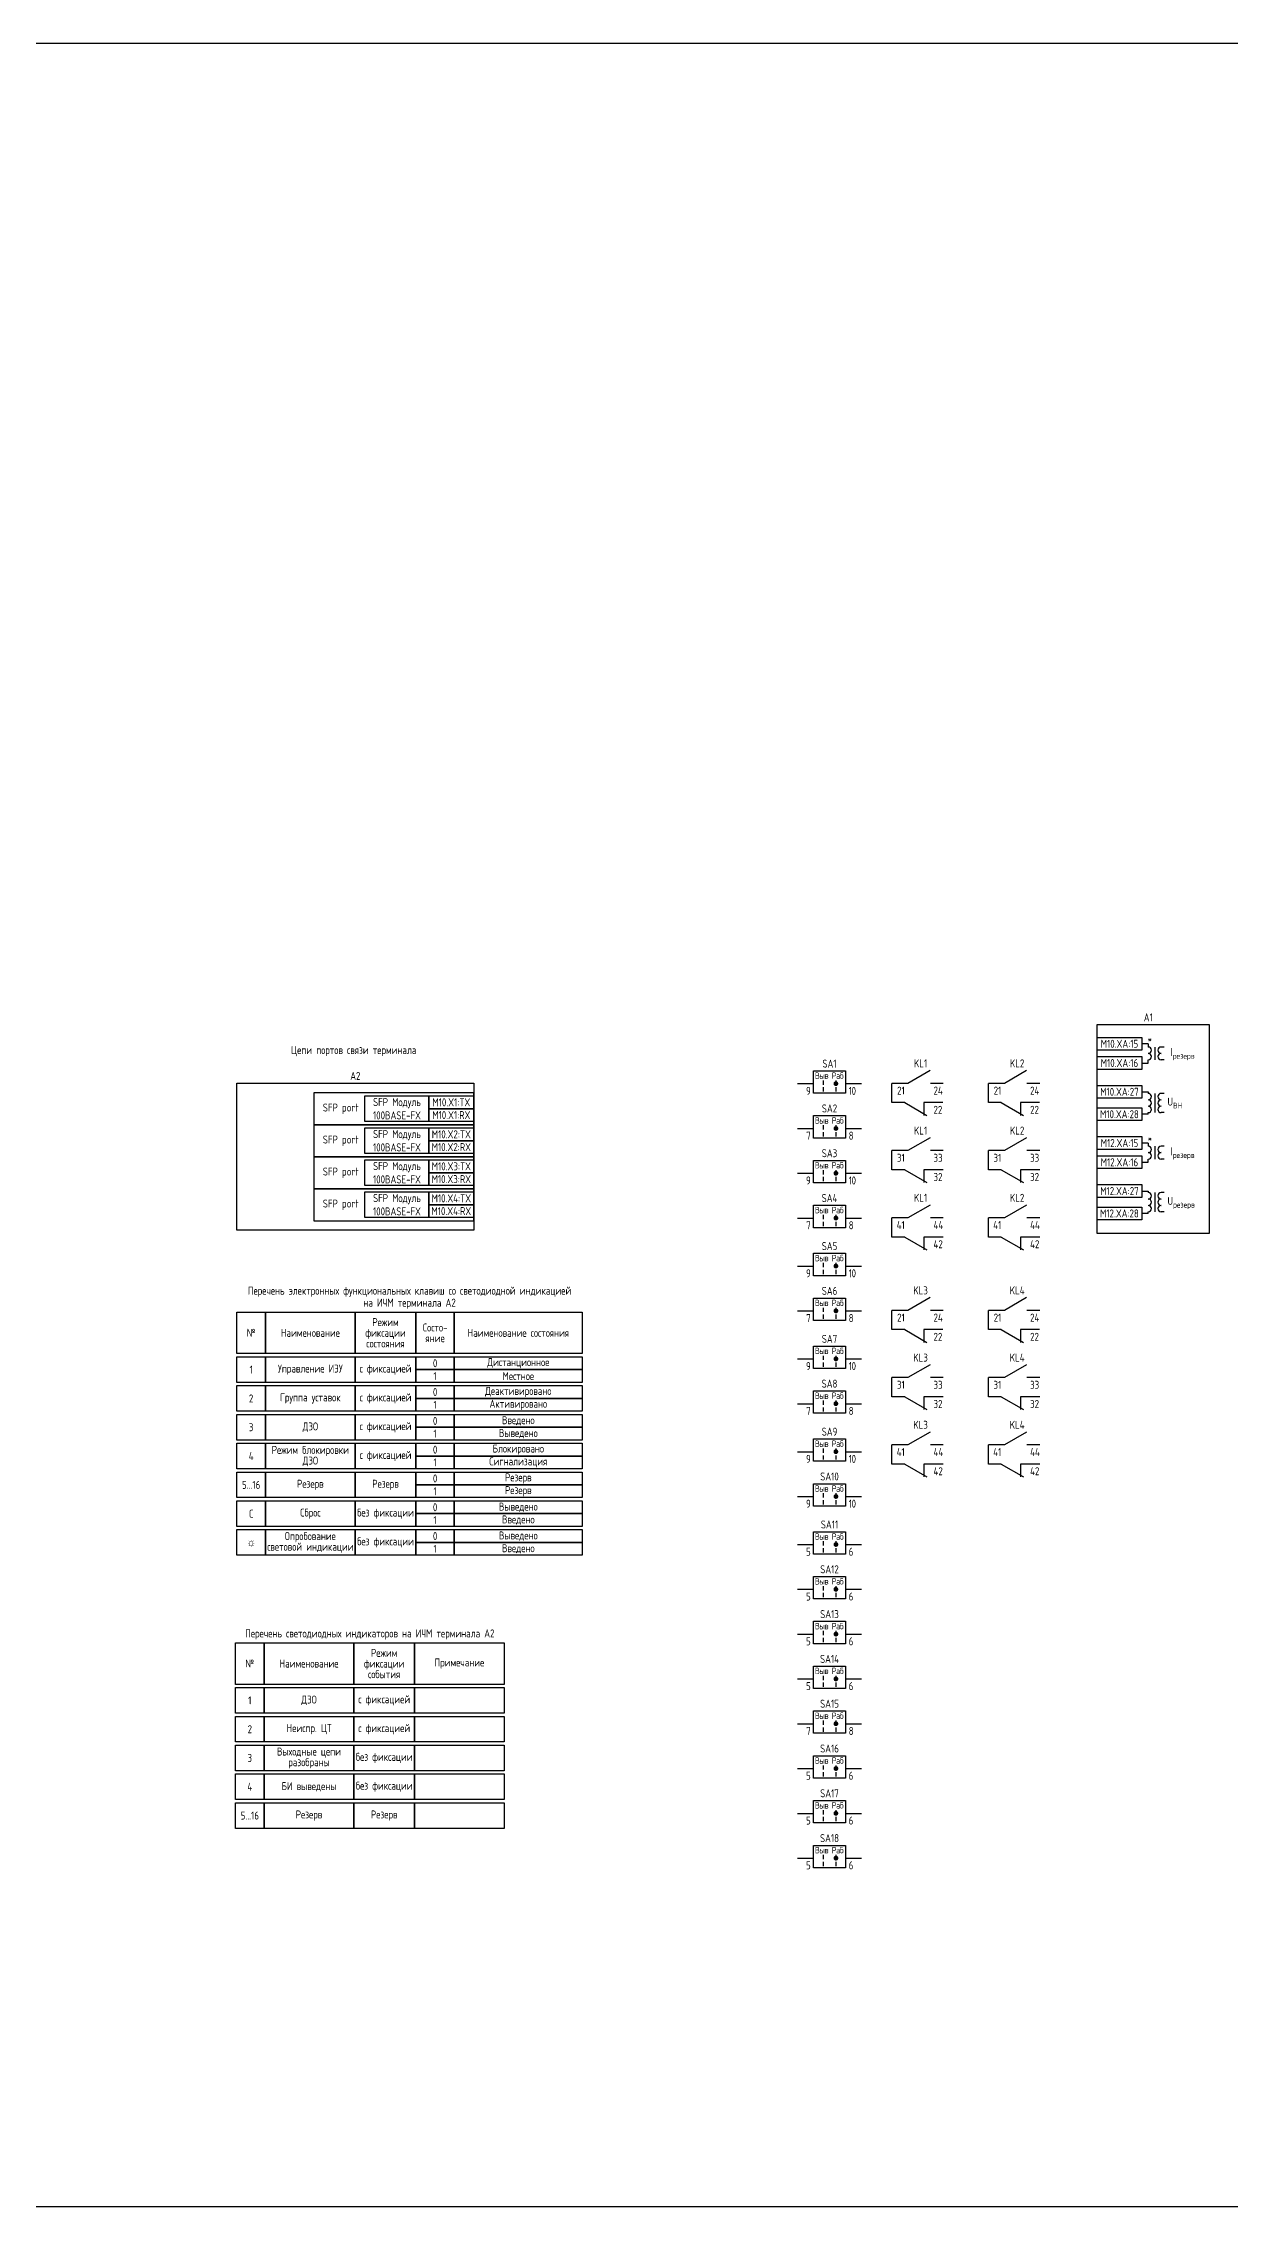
# Model space of a CAD drawing. Header units: millimetres. Extents: x -1533 to 5846, y -90 to 586.
# Drawn here: x 3575 to 3946, y -90 to 586 of the extents above; entities that cross this region are included whole.
import ezdxf

# ---------------------------------------------------------------- set-up
doc = ezdxf.new("R2010")
doc.units = ezdxf.units.MM
doc.styles.add('Gost type A_2.5', font='GOST_A.TTF', dxfattribs={"height": 2.5})
doc.styles.add('Gost_type_A', font='GOST_A.TTF')

# ---------------------------------------------------------------- blocks, each defined once
blk = doc.blocks.new('POINT')
at = {"const_width": 0.75}
blk.add_lwpolyline([(-0.375, 0, 1), (0.375, 0, 1)], format="xyb", close=True, dxfattribs=at)
blk = doc.blocks.new('Переключатель_положение')
for p, q in [((2, 1), (2, -0.34)), ((2, -1.14), (2, -2.49))]:
    blk.add_line(p, q)

msp = doc.modelspace()

# ---------------------------------------------------------------- linework, layer by layer
for p, q in [((3920.09, 273.37), (3918.09, 273.37)), ((3851.9, 265), (3844.98, 261)), ((3882.08, 265), (3875.16, 261)), ((3918.09, 267.37), (3920.09, 267.37)), ((3810.46, 260.92), (3815.46, 260.92)), ((3825.46, 260.92), (3830.46, 260.92)), ((3844.98, 261), (3839.98, 261)), ((3839.98, 255), (3839.98, 261)), ((3855.98, 261), (3851.98, 261)), ((3875.16, 261), (3870.16, 261)), ((3870.16, 255), (3870.16, 261)), ((3886.16, 261), (3882.16, 261)), ((3843.98, 255), (3839.98, 255)), ((3843.98, 255), (3850.9, 251)), ((3849.98, 255), (3849.98, 251)), ((3855.87, 255), (3849.98, 255)), ((3874.16, 255), (3870.16, 255)), ((3874.16, 255), (3881.08, 251)), ((3880.16, 255), (3880.16, 251)), ((3886.05, 255), (3880.16, 255)), ((3810.46, 246.92), (3815.46, 246.92)), ((3825.46, 246.92), (3830.46, 246.92)), ((3851.9, 244), (3844.98, 240)), ((3882.08, 244), (3875.16, 240)), ((3844.98, 240), (3839.98, 240)), ((3839.98, 234), (3839.98, 240)), ((3855.98, 240), (3851.98, 240)), ((3875.16, 240), (3870.16, 240)), ((3870.16, 234), (3870.16, 240)), ((3886.16, 240), (3882.16, 240)), ((3920.09, 242.36), (3918.09, 242.36)), ((3810.46, 232.92), (3815.46, 232.92)), ((3825.46, 232.92), (3830.46, 232.92)), ((3843.98, 234), (3839.98, 234)), ((3843.98, 234), (3850.9, 230)), ((3849.98, 234), (3849.98, 230)), ((3855.98, 234), (3849.98, 234)), ((3874.16, 234), (3870.16, 234)), ((3874.16, 234), (3881.08, 230)), ((3880.16, 234), (3880.16, 230)), ((3886.16, 234), (3880.16, 234)), ((3918.09, 236.36), (3920.09, 236.36)), ((3810.46, 218.92), (3815.46, 218.92)), ((3825.46, 218.92), (3830.46, 218.92)), ((3844.98, 219), (3839.98, 219)), ((3839.98, 213), (3839.98, 219)), ((3851.9, 223), (3844.98, 219)), ((3855.98, 219), (3851.98, 219)), ((3875.16, 219), (3870.16, 219)), ((3870.16, 213), (3870.16, 219)), ((3882.08, 223), (3875.16, 219)), ((3886.16, 219), (3882.16, 219)), ((3843.98, 213), (3839.98, 213)), ((3843.98, 213), (3850.9, 209)), ((3849.98, 213), (3849.98, 209)), ((3855.98, 213), (3849.98, 213)), ((3874.16, 213), (3870.16, 213)), ((3874.16, 213), (3881.08, 209)), ((3880.16, 213), (3880.16, 209)), ((3886.16, 213), (3880.16, 213)), ((3810.46, 203.92), (3815.46, 203.92)), ((3825.46, 203.92), (3830.46, 203.92)), ((3810.46, 189.92), (3815.46, 189.92)), ((3825.46, 189.92), (3830.46, 189.92)), ((3844.98, 190.07), (3839.98, 190.07)), ((3839.98, 184.07), (3839.98, 190.07)), ((3851.9, 194.07), (3844.98, 190.07)), ((3855.98, 190.07), (3851.98, 190.07)), ((3875.16, 190.07), (3870.16, 190.07)), ((3870.16, 184.07), (3870.16, 190.07)), ((3882.08, 194.07), (3875.16, 190.07)), ((3886.16, 190.07), (3882.16, 190.07)), ((3843.98, 184.07), (3839.98, 184.07)), ((3843.98, 184.07), (3850.9, 180.07)), ((3849.98, 184.07), (3849.98, 180.07)), ((3855.87, 184.07), (3849.98, 184.07)), ((3874.16, 184.07), (3870.16, 184.07)), ((3874.16, 184.07), (3881.08, 180.07)), ((3880.16, 184.07), (3880.16, 180.07)), ((3886.05, 184.07), (3880.16, 184.07)), ((3810.46, 174.92), (3815.46, 174.92)), ((3825.46, 174.92), (3830.46, 174.92)), ((3844.98, 169.07), (3839.98, 169.07)), ((3839.98, 163.07), (3839.98, 169.07)), ((3851.9, 173.07), (3844.98, 169.07)), ((3855.98, 169.07), (3851.98, 169.07)), ((3875.16, 169.07), (3870.16, 169.07)), ((3870.16, 163.07), (3870.16, 169.07)), ((3882.08, 173.07), (3875.16, 169.07)), ((3886.16, 169.07), (3882.16, 169.07)), ((3843.98, 163.07), (3839.98, 163.07)), ((3843.98, 163.07), (3850.9, 159.07)), ((3849.98, 163.07), (3849.98, 159.07)), ((3855.98, 163.07), (3849.98, 163.07)), ((3874.16, 163.07), (3870.16, 163.07)), ((3874.16, 163.07), (3881.08, 159.07)), ((3880.16, 163.07), (3880.16, 159.07)), ((3886.16, 163.07), (3880.16, 163.07)), ((3810.46, 160.92), (3815.46, 160.92)), ((3825.46, 160.92), (3830.46, 160.92)), ((3851.9, 152.07), (3844.98, 148.07)), ((3882.08, 152.07), (3875.16, 148.07)), ((3810.46, 145.92), (3815.46, 145.92)), ((3825.46, 145.92), (3830.46, 145.92)), ((3844.98, 148.07), (3839.98, 148.07)), ((3839.98, 142.07), (3839.98, 148.07)), ((3843.98, 142.07), (3839.98, 142.07)), ((3843.98, 142.07), (3850.9, 138.07)), ((3849.98, 142.07), (3849.98, 138.07)), ((3855.98, 142.07), (3849.98, 142.07)), ((3855.98, 148.07), (3851.98, 148.07)), ((3875.16, 148.07), (3870.16, 148.07)), ((3870.16, 142.07), (3870.16, 148.07)), ((3874.16, 142.07), (3870.16, 142.07)), ((3874.16, 142.07), (3881.08, 138.07)), ((3880.16, 142.07), (3880.16, 138.07)), ((3886.16, 142.07), (3880.16, 142.07)), ((3886.16, 148.07), (3882.16, 148.07)), ((3810.46, 131.92), (3815.46, 131.92)), ((3825.46, 131.92), (3830.46, 131.92)), ((3810.46, 116.92), (3815.46, 116.92)), ((3825.46, 116.92), (3830.46, 116.92)), ((3810.46, 102.92), (3815.46, 102.92)), ((3825.46, 102.92), (3830.46, 102.92)), ((3810.46, 88.92), (3815.46, 88.92)), ((3825.46, 88.92), (3830.46, 88.92)), ((3810.46, 74.92), (3815.46, 74.92)), ((3825.46, 74.92), (3830.46, 74.92)), ((3810.46, 60.92), (3815.46, 60.92)), ((3825.46, 60.92), (3830.46, 60.92)), ((3810.46, 46.92), (3815.46, 46.92)), ((3825.46, 46.92), (3830.46, 46.92)), ((3810.46, 32.92), (3815.46, 32.92)), ((3825.46, 32.92), (3830.46, 32.92)), ((3810.46, 18.92), (3815.46, 18.92)), ((3825.46, 18.92), (3830.46, 18.92))]:
    msp.add_line(p, q)
at = {"ltscale": 4}
for p, q in [((3920.09, 273.37), (3920.09, 272.37)), ((3920.09, 272.87), (3920.09, 272.37)), ((3922.09, 272.37), (3922.09, 268.37)), ((3922.09, 272.37), (3922.09, 268.37)), ((3925.09, 272.37), (3924.09, 272.37)), ((3925.09, 272.37), (3924.09, 272.37)), ((3920.09, 267.37), (3920.09, 268.37)), ((3925.09, 268.37), (3924.09, 268.37)), ((3925.09, 268.37), (3924.09, 268.37)), ((3918.09, 258.37), (3920.09, 258.37)), ((3920.09, 258.37), (3920.09, 257.87)), ((3920.09, 258.37), (3920.09, 257.87)), ((3922.09, 257.87), (3922.09, 253.87)), ((3925.09, 257.87), (3924.09, 257.87)), ((3920.09, 251.37), (3918.09, 251.37)), ((3920.09, 251.37), (3920.09, 251.87)), ((3922.09, 255.87), (3922.09, 251.87)), ((3925.09, 251.87), (3924.09, 251.87)), ((3920.09, 242.36), (3920.09, 241.36)), ((3920.09, 241.86), (3920.09, 241.36)), ((3920.09, 236.36), (3920.09, 237.36)), ((3922.09, 241.36), (3922.09, 237.36)), ((3922.09, 241.36), (3922.09, 237.36)), ((3925.09, 241.36), (3924.09, 241.36)), ((3925.09, 241.36), (3924.09, 241.36)), ((3925.09, 237.36), (3924.09, 237.36)), ((3925.09, 237.36), (3924.09, 237.36)), ((3918.09, 227.36), (3920.09, 227.36)), ((3920.09, 227.36), (3920.09, 226.86)), ((3920.09, 227.36), (3920.09, 226.86)), ((3922.09, 226.86), (3922.09, 222.86)), ((3922.09, 224.86), (3922.09, 220.86)), ((3925.09, 226.86), (3924.09, 226.86)), ((3920.09, 220.36), (3918.09, 220.36)), ((3920.09, 220.36), (3920.09, 220.86)), ((3925.09, 220.86), (3924.09, 220.86))]:
    msp.add_line(p, q, dxfattribs=at)
for points in [[(-1533, 586), (5845.64, 586), (5845.64, -90), (-1533, -90)], [(3904.09, 279.37), (3939.09, 279.37), (3939.09, 214.06), (3904.09, 214.06)], [(3904.09, 275.37), (3918.09, 275.37), (3918.09, 271.37), (3904.09, 271.37)], [(3904.09, 275.37), (3918.09, 275.37), (3918.09, 271.37), (3904.09, 271.37)], [(3815.46, 264.92), (3825.46, 264.92), (3825.46, 257.92), (3815.46, 257.92)], [(3904.09, 269.37), (3918.09, 269.37), (3918.09, 265.37), (3904.09, 265.37)], [(3635.26, 261.09), (3709.26, 261.09), (3709.26, 215.09), (3635.26, 215.09)], [(3659.26, 248.09), (3709.26, 248.09), (3709.26, 258.09), (3659.26, 258.09)], [(3675.26, 257.09), (3695.26, 257.09), (3695.26, 249.09), (3675.26, 249.09)], [(3695.26, 257.09), (3709.26, 257.09), (3709.26, 253.09), (3695.26, 253.09)], [(3904.09, 260.37), (3918.09, 260.37), (3918.09, 256.37), (3904.09, 256.37)], [(3695.26, 253.09), (3709.26, 253.09), (3709.26, 249.09), (3695.26, 249.09)], [(3815.46, 250.92), (3825.46, 250.92), (3825.46, 243.92), (3815.46, 243.92)], [(3904.09, 253.37), (3918.09, 253.37), (3918.09, 249.37), (3904.09, 249.37)], [(3659.26, 238.09), (3709.26, 238.09), (3709.26, 248.09), (3659.26, 248.09)], [(3675.26, 247.09), (3695.26, 247.09), (3695.26, 239.09), (3675.26, 239.09)], [(3695.26, 247.09), (3709.26, 247.09), (3709.26, 243.09), (3695.26, 243.09)], [(3904.09, 244.36), (3918.09, 244.36), (3918.09, 240.36), (3904.09, 240.36)], [(3659.26, 228.09), (3709.26, 228.09), (3709.26, 238.09), (3659.26, 238.09)], [(3675.26, 237.09), (3695.26, 237.09), (3695.26, 229.09), (3675.26, 229.09)], [(3695.26, 243.09), (3709.26, 243.09), (3709.26, 239.09), (3695.26, 239.09)], [(3695.26, 237.09), (3709.26, 237.09), (3709.26, 233.09), (3695.26, 233.09)], [(3815.46, 236.92), (3825.46, 236.92), (3825.46, 229.92), (3815.46, 229.92)], [(3904.09, 238.36), (3918.09, 238.36), (3918.09, 234.36), (3904.09, 234.36)], [(3695.26, 233.09), (3709.26, 233.09), (3709.26, 229.09), (3695.26, 229.09)], [(3659.26, 218.09), (3709.26, 218.09), (3709.26, 228.09), (3659.26, 228.09)], [(3675.26, 227.09), (3695.26, 227.09), (3695.26, 219.09), (3675.26, 219.09)], [(3695.26, 227.09), (3709.26, 227.09), (3709.26, 223.09), (3695.26, 223.09)], [(3695.26, 223.09), (3709.26, 223.09), (3709.26, 219.09), (3695.26, 219.09)], [(3904.09, 229.36), (3918.09, 229.36), (3918.09, 225.36), (3904.09, 225.36)], [(3815.46, 222.92), (3825.46, 222.92), (3825.46, 215.92), (3815.46, 215.92)], [(3904.09, 222.36), (3918.09, 222.36), (3918.09, 218.36), (3904.09, 218.36)], [(3815.46, 207.92), (3825.46, 207.92), (3825.46, 200.92), (3815.46, 200.92)], [(3635.2, 189.56), (3644.2, 189.56), (3644.2, 176.56), (3635.2, 176.56)], [(3644.2, 189.56), (3672.2, 189.56), (3672.2, 176.56), (3644.2, 176.56)], [(3672.2, 189.56), (3691.2, 189.56), (3691.2, 176.56), (3672.2, 176.56)], [(3691.2, 189.56), (3703.2, 189.56), (3703.2, 176.56), (3691.2, 176.56)], [(3703.2, 189.56), (3743.2, 189.56), (3743.2, 176.56), (3703.2, 176.56)], [(3815.46, 193.92), (3825.46, 193.92), (3825.46, 186.92), (3815.46, 186.92)], [(3815.46, 178.92), (3825.46, 178.92), (3825.46, 171.92), (3815.46, 171.92)], [(3635.2, 175.56), (3644.2, 175.56), (3644.2, 167.56), (3635.2, 167.56)], [(3644.2, 175.56), (3672.2, 175.56), (3672.2, 167.56), (3644.2, 167.56)], [(3672.2, 175.56), (3691.2, 175.56), (3691.2, 167.56), (3672.2, 167.56)], [(3691.2, 175.56), (3703.2, 175.56), (3703.2, 171.56), (3691.2, 171.56)], [(3691.2, 171.56), (3703.2, 171.56), (3703.2, 167.56), (3691.2, 167.56)], [(3703.2, 175.56), (3743.2, 175.56), (3743.2, 171.56), (3703.2, 171.56)], [(3703.2, 171.56), (3743.2, 171.56), (3743.2, 167.56), (3703.2, 167.56)], [(3635.2, 166.56), (3644.2, 166.56), (3644.2, 158.56), (3635.2, 158.56)], [(3644.2, 166.56), (3672.2, 166.56), (3672.2, 158.56), (3644.2, 158.56)], [(3672.2, 166.56), (3691.2, 166.56), (3691.2, 158.56), (3672.2, 158.56)], [(3691.2, 166.56), (3703.2, 166.56), (3703.2, 162.56), (3691.2, 162.56)], [(3691.2, 162.56), (3703.2, 162.56), (3703.2, 158.56), (3691.2, 158.56)], [(3703.2, 166.56), (3743.2, 166.56), (3743.2, 162.56), (3703.2, 162.56)], [(3703.2, 162.56), (3743.2, 162.56), (3743.2, 158.56), (3703.2, 158.56)], [(3815.46, 164.92), (3825.46, 164.92), (3825.46, 157.92), (3815.46, 157.92)], [(3635.2, 157.56), (3644.2, 157.56), (3644.2, 149.56), (3635.2, 149.56)], [(3635.2, 157.56), (3644.2, 157.56), (3644.2, 149.56), (3635.2, 149.56)], [(3644.2, 157.56), (3672.2, 157.56), (3672.2, 149.56), (3644.2, 149.56)], [(3672.2, 157.56), (3691.2, 157.56), (3691.2, 149.56), (3672.2, 149.56)], [(3691.2, 157.56), (3703.2, 157.56), (3703.2, 153.56), (3691.2, 153.56)], [(3703.2, 157.56), (3743.2, 157.56), (3743.2, 153.56), (3703.2, 153.56)], [(3691.2, 153.56), (3703.2, 153.56), (3703.2, 149.56), (3691.2, 149.56)], [(3703.2, 153.56), (3743.2, 153.56), (3743.2, 149.56), (3703.2, 149.56)], [(3815.46, 149.92), (3825.46, 149.92), (3825.46, 142.92), (3815.46, 142.92)], [(3635.2, 148.56), (3644.2, 148.56), (3644.2, 140.56), (3635.2, 140.56)], [(3644.2, 148.56), (3672.2, 148.56), (3672.2, 140.56), (3644.2, 140.56)], [(3672.2, 148.56), (3691.2, 148.56), (3691.2, 140.56), (3672.2, 140.56)], [(3691.2, 148.56), (3703.2, 148.56), (3703.2, 144.56), (3691.2, 144.56)], [(3691.2, 144.56), (3703.2, 144.56), (3703.2, 140.56), (3691.2, 140.56)], [(3703.2, 148.56), (3743.2, 148.56), (3743.2, 144.56), (3703.2, 144.56)], [(3703.2, 144.56), (3743.2, 144.56), (3743.2, 140.56), (3703.2, 140.56)], [(3635.2, 139.56), (3644.2, 139.56), (3644.2, 131.56), (3635.2, 131.56)], [(3644.2, 139.56), (3672.2, 139.56), (3672.2, 131.56), (3644.2, 131.56)], [(3672.2, 139.56), (3691.2, 139.56), (3691.2, 131.56), (3672.2, 131.56)], [(3691.2, 139.56), (3703.2, 139.56), (3703.2, 135.56), (3691.2, 135.56)], [(3691.2, 135.56), (3703.2, 135.56), (3703.2, 131.56), (3691.2, 131.56)], [(3703.2, 139.56), (3743.2, 139.56), (3743.2, 135.56), (3703.2, 135.56)], [(3703.2, 135.56), (3743.2, 135.56), (3743.2, 131.56), (3703.2, 131.56)], [(3815.46, 135.92), (3825.46, 135.92), (3825.46, 128.92), (3815.46, 128.92)], [(3635.2, 130.56), (3644.2, 130.56), (3644.2, 122.56), (3635.2, 122.56)], [(3644.2, 130.56), (3672.2, 130.56), (3672.2, 122.56), (3644.2, 122.56)], [(3672.2, 130.56), (3691.2, 130.56), (3691.2, 122.56), (3672.2, 122.56)], [(3691.2, 130.56), (3703.2, 130.56), (3703.2, 126.56), (3691.2, 126.56)], [(3703.2, 130.56), (3743.2, 130.56), (3743.2, 126.56), (3703.2, 126.56)], [(3691.2, 126.56), (3703.2, 126.56), (3703.2, 122.56), (3691.2, 122.56)], [(3703.2, 126.56), (3743.2, 126.56), (3743.2, 122.56), (3703.2, 122.56)], [(3635.2, 121.56), (3644.2, 121.56), (3644.2, 113.56), (3635.2, 113.56)], [(3644.2, 121.56), (3672.2, 121.56), (3672.2, 113.56), (3644.2, 113.56)], [(3672.2, 121.56), (3691.2, 121.56), (3691.2, 113.56), (3672.2, 113.56)], [(3691.2, 121.56), (3703.2, 121.56), (3703.2, 117.56), (3691.2, 117.56)], [(3691.2, 117.56), (3703.2, 117.56), (3703.2, 113.56), (3691.2, 113.56)], [(3703.2, 121.56), (3743.2, 121.56), (3743.2, 117.56), (3703.2, 117.56)], [(3703.2, 117.56), (3743.2, 117.56), (3743.2, 113.56), (3703.2, 113.56)], [(3815.46, 120.92), (3825.46, 120.92), (3825.46, 113.92), (3815.46, 113.92)], [(3815.46, 106.92), (3825.46, 106.92), (3825.46, 99.92), (3815.46, 99.92)], [(3815.46, 92.92), (3825.46, 92.92), (3825.46, 85.92), (3815.46, 85.92)], [(3634.78, 86.22), (3643.78, 86.22), (3643.78, 73.22), (3634.78, 73.22)], [(3643.78, 86.22), (3671.78, 86.22), (3671.78, 73.22), (3643.78, 73.22)], [(3671.78, 86.22), (3690.78, 86.22), (3690.78, 73.22), (3671.78, 73.22)], [(3690.78, 86.22), (3718.78, 86.22), (3718.78, 73.22), (3690.78, 73.22)], [(3815.46, 78.92), (3825.46, 78.92), (3825.46, 71.92), (3815.46, 71.92)], [(3634.78, 72.22), (3643.78, 72.22), (3643.78, 64.22), (3634.78, 64.22)], [(3643.78, 72.22), (3671.78, 72.22), (3671.78, 64.22), (3643.78, 64.22)], [(3671.78, 72.22), (3690.78, 72.22), (3690.78, 64.22), (3671.78, 64.22)], [(3690.78, 72.22), (3718.78, 72.22), (3718.78, 64.22), (3690.78, 64.22)], [(3634.78, 63.22), (3643.78, 63.22), (3643.78, 55.22), (3634.78, 55.22)], [(3643.78, 63.22), (3671.78, 63.22), (3671.78, 55.22), (3643.78, 55.22)], [(3671.78, 63.22), (3690.78, 63.22), (3690.78, 55.22), (3671.78, 55.22)], [(3690.78, 63.22), (3718.78, 63.22), (3718.78, 55.22), (3690.78, 55.22)], [(3815.46, 64.92), (3825.46, 64.92), (3825.46, 57.92), (3815.46, 57.92)], [(3634.78, 54.22), (3643.78, 54.22), (3643.78, 46.22), (3634.78, 46.22)], [(3643.78, 54.22), (3671.78, 54.22), (3671.78, 46.22), (3643.78, 46.22)], [(3671.78, 54.22), (3690.78, 54.22), (3690.78, 46.22), (3671.78, 46.22)], [(3690.78, 54.22), (3718.78, 54.22), (3718.78, 46.22), (3690.78, 46.22)], [(3815.46, 50.92), (3825.46, 50.92), (3825.46, 43.92), (3815.46, 43.92)], [(3634.78, 45.22), (3643.78, 45.22), (3643.78, 37.22), (3634.78, 37.22)], [(3643.78, 45.22), (3671.78, 45.22), (3671.78, 37.22), (3643.78, 37.22)], [(3671.78, 45.22), (3690.78, 45.22), (3690.78, 37.22), (3671.78, 37.22)], [(3690.78, 45.22), (3718.78, 45.22), (3718.78, 37.22), (3690.78, 37.22)], [(3634.78, 36.22), (3643.78, 36.22), (3643.78, 28.22), (3634.78, 28.22)], [(3643.78, 36.22), (3671.78, 36.22), (3671.78, 28.22), (3643.78, 28.22)], [(3671.78, 36.22), (3690.78, 36.22), (3690.78, 28.22), (3671.78, 28.22)], [(3690.78, 36.22), (3718.78, 36.22), (3718.78, 28.22), (3690.78, 28.22)], [(3815.46, 36.92), (3825.46, 36.92), (3825.46, 29.92), (3815.46, 29.92)], [(3815.46, 22.92), (3825.46, 22.92), (3825.46, 15.92), (3815.46, 15.92)]]:
    msp.add_lwpolyline(points, close=True)
for centre, start, end in [((3920.09, 271.37), 270, 90), ((3920.09, 271.37), 270, 90), ((3924.09, 271.37), 90, 270), ((3924.09, 271.37), 90, 270), ((3920.09, 269.37), 270, 90), ((3920.09, 269.37), 270, 90), ((3924.09, 269.37), 90, 270), ((3924.09, 269.37), 90, 270), ((3920.09, 256.87), 270, 90), ((3924.09, 256.87), 90, 270), ((3924.09, 256.87), 90, 270), ((3920.09, 254.87), 270, 90), ((3920.09, 252.87), 270, 90), ((3924.09, 254.87), 90, 270), ((3924.09, 254.87), 90, 270), ((3924.09, 252.87), 90, 270), ((3920.09, 240.36), 270, 90), ((3920.09, 240.36), 270, 90), ((3920.09, 238.36), 270, 90), ((3920.09, 238.36), 270, 90), ((3924.09, 240.36), 90, 270), ((3924.09, 240.36), 90, 270), ((3924.09, 238.36), 90, 270), ((3924.09, 238.36), 90, 270), ((3920.09, 225.86), 270, 90), ((3920.09, 223.86), 270, 90), ((3924.09, 225.86), 90, 270), ((3924.09, 225.86), 90, 270), ((3924.09, 223.86), 90, 270), ((3924.09, 223.86), 90, 270), ((3920.09, 221.86), 270, 90), ((3924.09, 221.86), 90, 270)]:
    msp.add_arc(centre, 1, start, end, dxfattribs=at)

# ---------------------------------------------------------------- block references
for name, p in [('Переключатель_положение', (3816.46, 260.92)), ('POINT', (3822.46, 260.92)), ('Переключатель_положение', (3820.46, 260.92)), ('Переключатель_положение', (3816.46, 246.92)), ('POINT', (3822.46, 246.92)), ('Переключатель_положение', (3820.46, 246.92)), ('Переключатель_положение', (3816.46, 232.92)), ('POINT', (3822.46, 232.92)), ('Переключатель_положение', (3820.46, 232.92)), ('Переключатель_положение', (3816.46, 218.92)), ('POINT', (3822.46, 218.92)), ('Переключатель_положение', (3820.46, 218.92)), ('Переключатель_положение', (3816.46, 203.92)), ('POINT', (3822.46, 203.92)), ('Переключатель_положение', (3820.46, 203.92)), ('Переключатель_положение', (3816.46, 189.92)), ('POINT', (3822.46, 189.92)), ('Переключатель_положение', (3820.46, 189.92)), ('Переключатель_положение', (3816.46, 174.92)), ('Переключатель_положение', (3820.46, 174.92)), ('POINT', (3822.46, 174.92)), ('Переключатель_положение', (3816.46, 160.92)), ('POINT', (3822.46, 160.92)), ('Переключатель_положение', (3820.46, 160.92)), ('Переключатель_положение', (3816.46, 145.92)), ('POINT', (3822.46, 145.92)), ('Переключатель_положение', (3820.46, 145.92)), ('Переключатель_положение', (3816.46, 131.92)), ('POINT', (3822.46, 131.92)), ('Переключатель_положение', (3820.46, 131.92)), ('Переключатель_положение', (3816.46, 116.92)), ('POINT', (3822.46, 116.92)), ('Переключатель_положение', (3820.46, 116.92)), ('Переключатель_положение', (3816.46, 102.92)), ('POINT', (3822.46, 102.92)), ('Переключатель_положение', (3820.46, 102.92)), ('Переключатель_положение', (3816.46, 88.92)), ('POINT', (3822.46, 88.92)), ('Переключатель_положение', (3820.46, 88.92)), ('Переключатель_положение', (3816.46, 74.92)), ('POINT', (3822.46, 74.92)), ('Переключатель_положение', (3820.46, 74.92)), ('Переключатель_положение', (3816.46, 60.92)), ('POINT', (3822.46, 60.92)), ('Переключатель_положение', (3820.46, 60.92)), ('Переключатель_положение', (3816.46, 46.92)), ('POINT', (3822.46, 46.92)), ('Переключатель_положение', (3820.46, 46.92)), ('Переключатель_положение', (3816.46, 32.92)), ('Переключатель_положение', (3820.46, 32.92)), ('POINT', (3822.46, 32.92)), ('Переключатель_положение', (3816.46, 18.92)), ('POINT', (3822.46, 18.92)), ('Переключатель_положение', (3820.46, 18.92))]:
    msp.add_blockref(name, p)

# ---------------------------------------------------------------- texts
at = {"char_height": 2.5}
for s, insert, width, attachment_point, line_spacing_factor, style in [('A1', (3920.09, 280.37), 32, 8, 0.9, 'Gost_type_A'), ('Цепи портов связи терминала', (3671.76, 271.09), 197, 5, 0.9, 'Gost_type_A'), ('A2', (3672.26, 262.09), 74.0002, 8, 0.9, 'Gost_type_A'), ('Перечень электронных функциональных клавиш со светодиодной индикацией\\Pна ИЧМ терминала А2', (3689.2, 190.56), 108, 8, 0.9, 'Gost_type_A'), ('№ ', (3639.7, 183.06), 9, 5, 0.8, 'Gost_type_A'), ('Наименование ', (3658.2, 183.06), 28, 5, 0.8, 'Gost_type_A'), ('Режим\\Pфиксации состояния', (3681.7, 183.06), 19, 5, 0.8, 'Gost_type_A'), ('Состо- яние', (3697.2, 183.06), 12, 5, 0.8, 'Gost_type_A'), ('Наименование состояния ', (3723.2, 183.06), 40, 5, 0.8, 'Gost_type_A'), ('1', (3639.7, 171.56), 9, 5, 0.8, 'Gost_type_A'), ('Управление ИЭУ', (3658.2, 171.56), 28, 5, 0.8, 'Gost_type_A'), ('с фиксацией', (3681.7, 171.56), 19, 5, 0.8, 'Gost_type_A'), ('0', (3697.2, 173.56), 12, 5, 0.8, 'Gost_type_A'), ('1', (3697.2, 169.56), 12, 5, 0.8, 'Gost_type_A'), ('Дистанционное', (3723.2, 173.56), 40, 5, 0.8, 'Gost_type_A'), ('Местное', (3723.2, 169.56), 40, 5, 0.8, 'Gost_type_A'), ('2', (3639.7, 162.56), 9, 5, 0.8, 'Gost_type_A'), ('Группа уставок', (3658.2, 162.56), 28, 5, 0.8, 'Gost_type_A'), ('с фиксацией', (3681.7, 162.56), 19, 5, 0.8, 'Gost_type_A'), ('0', (3697.2, 164.56), 12, 5, 0.8, 'Gost_type_A'), ('Деактивировано', (3723.2, 164.56), 40, 5, 0.8, 'Gost_type_A'), ('0', (3697.2, 155.56), 12, 5, 0.8, 'Gost_type_A'), ('1', (3697.2, 160.56), 12, 5, 0.8, 'Gost_type_A'), ('Активировано', (3723.2, 160.56), 40, 5, 0.8, 'Gost_type_A'), ('Введено', (3723.2, 155.56), 40, 5, 0.8, 'Gost_type_A'), ('3', (3639.7, 153.56), 9, 5, 0.8, 'Gost_type_A'), ('ДЗО', (3658.2, 153.56), 28, 5, 0.8, 'Gost type A_2.5'), ('с фиксацией', (3681.7, 153.56), 19, 5, 0.8, 'Gost_type_A'), ('1', (3697.2, 151.56), 12, 5, 0.8, 'Gost_type_A'), ('Выведено', (3723.2, 151.56), 40, 5, 0.8, 'Gost_type_A'), ('4', (3639.7, 144.56), 9, 5, 0.8, 'Gost_type_A'), ('Режим блокировки ДЗО', (3658.2, 144.56), 28, 5, 0.8, 'Gost type A_2.5'), ('с фиксацией', (3681.7, 144.56), 19, 5, 0.8, 'Gost_type_A'), ('0', (3697.2, 146.56), 12, 5, 0.8, 'Gost_type_A'), ('1', (3697.2, 142.56), 12, 5, 0.8, 'Gost_type_A'), ('Сигнализация', (3723.2, 142.56), 40, 5, 0.8, 'Gost_type_A'), ('Блокировано', (3723.2, 146.56), 40, 5, 0.8, 'Gost_type_A'), ('5...16', (3639.7, 135.56), 9, 5, 0.8, 'Gost_type_A'), ('Резерв', (3658.2, 135.56), 28, 5, 0.8, 'Gost_type_A'), ('Резерв', (3681.7, 135.56), 19, 5, 0.8, 'Gost_type_A'), ('0', (3697.2, 137.56), 12, 5, 0.8, 'Gost_type_A'), ('Резерв', (3723.2, 137.56), 40, 5, 0.8, 'Gost_type_A'), ('0', (3697.2, 128.56), 12, 5, 0.8, 'Gost_type_A'), ('1', (3697.2, 133.56), 12, 5, 0.8, 'Gost_type_A'), ('Выведено', (3723.2, 128.56), 40, 5, 0.8, 'Gost_type_A'), ('Резерв', (3723.2, 133.56), 40, 5, 0.8, 'Gost_type_A'), ('C', (3639.7, 126.56), 9, 5, 0.8, 'Gost_type_A'), ('Сброс', (3658.2, 126.56), 28, 5, 0.8, 'Gost_type_A'), ('без фиксации', (3681.7, 126.56), 19, 5, 0.8, 'Gost_type_A'), ('1', (3697.2, 124.56), 12, 5, 0.8, 'Gost_type_A'), ('Введено', (3723.2, 124.56), 40, 5, 0.8, 'Gost_type_A'), ('☼', (3639.7, 117.56), 9, 5, 0.8, 'Gost_type_A'), ('Опробование световой индикации', (3658.2, 117.56), 28, 5, 0.8, 'Gost_type_A'), ('без фиксации', (3681.7, 117.56), 19, 5, 0.8, 'Gost_type_A'), ('0', (3697.2, 119.56), 12, 5, 0.8, 'Gost_type_A'), ('1', (3697.2, 115.56), 12, 5, 0.8, 'Gost_type_A'), ('Выведено', (3723.2, 119.56), 40, 5, 0.8, 'Gost_type_A'), ('Введено', (3723.2, 115.56), 40, 5, 0.8, 'Gost_type_A'), ('Перечень светодиодных индикаторов на ИЧМ терминала А2', (3676.78, 87.22), 84, 8, 0.9, 'Gost_type_A'), ('Режим\\Pфиксации события', (3681.28, 79.72), 19, 5, 0.8, 'Gost_type_A'), ('Примечание', (3704.78, 79.72), 28, 5, 0.8, 'Gost_type_A'), ('№ ', (3639.28, 79.72), 9, 5, 0.8, 'Gost_type_A'), ('Наименование ', (3657.78, 79.72), 28, 5, 0.8, 'Gost_type_A'), ('1', (3639.28, 68.22), 9, 5, 0.8, 'Gost_type_A'), ('ДЗО', (3657.78, 68.22), 28, 5, 0.8, 'Gost_type_A'), ('с фиксацией', (3681.28, 68.22), 19, 5, 0.8, 'Gost_type_A'), ('2', (3639.28, 59.22), 9, 5, 0.8, 'Gost_type_A'), ('Неиспр. ЦТ', (3657.78, 59.22), 28, 5, 0.8, 'Gost_type_A'), ('с фиксацией', (3681.28, 59.22), 19, 5, 0.8, 'Gost_type_A'), ('3', (3639.28, 50.22), 9, 5, 0.8, 'Gost_type_A'), ('Выходные цепи разобраны ', (3657.78, 50.22), 28, 5, 0.8, 'Gost_type_A'), ('без фиксации', (3681.28, 50.22), 19, 5, 0.8, 'Gost_type_A'), ('4', (3639.28, 41.22), 9, 5, 0.8, 'Gost_type_A'), ('БИ выведены ', (3657.78, 41.22), 28, 5, 0.8, 'Gost_type_A'), ('без фиксации', (3681.28, 41.22), 19, 5, 0.8, 'Gost_type_A'), ('Резерв', (3657.78, 32.22), 28, 5, 0.8, 'Gost_type_A'), ('Резерв', (3681.28, 32.22), 19, 5, 0.8, 'Gost_type_A'), ('5...16', (3639.28, 32.22), 9, 5, 0.8, 'Gost_type_A')]:
    msp.add_mtext(s, dxfattribs=dict(at, insert=insert, width=width, attachment_point=attachment_point, line_spacing_factor=line_spacing_factor, style=style))
at = {"style": 'Gost_type_A'}
for s, insert, char_height, width, attachment_point in [('M10.XA:15', (3911.09, 273.37), 2.5, 14, 5), ('*', (3920.59, 274.87), 2.5, 3, 5), ('\\A1;I{\\H0.7x;\\S^ резерв;}', (3927.09, 270.37), 2.5, 8, 4), ('{\\T0.9;Выв}', (3817.96, 263.42), 2, 5, 5), ('SA1', (3820.46, 265.92), 2.5, 10, 8), ('{\\T0.9;Раб}', (3822.96, 263.42), 2, 5, 5), ('KL1', (3848.93, 266), 2.5, 10, 8), ('KL2', (3879.11, 266), 2.5, 10, 8), ('M10.XA:16', (3911.08, 267.36), 2.5, 14.018, 5), ('{\\T0.9;9}', (3814.46, 259.92), 2.5, 5, 3), ('{\\T0.9;10}', (3826.46, 259.92), 2.5, 5, 1), ('21', (3843.98, 260), 2.5, 6, 3), ('24', (3852.98, 260), 2.5, 6, 1), ('21', (3874.16, 260), 2.5, 6, 3), ('24', (3883.16, 260), 2.5, 6, 1), ('M10.XA:27', (3911.08, 258.37), 2.5, 14.018, 5), ('SFP port', (3673.26, 253.08), 2.5, 20, 6), ('SFP Mодуль 100BASE-FX', (3685.26, 253.09), 2.5, 19.9998, 5), ('M10.X1:RX', (3702.26, 251.09), 2.5, 14, 5), ('M10.X1:TX', (3702.26, 255.09), 2.5, 14, 5), ('{\\T0.9;Выв}', (3817.96, 249.42), 2, 5, 5), ('SA2', (3820.46, 251.92), 2.5, 10, 8), ('{\\T0.9;Раб}', (3822.96, 249.42), 2, 5, 5), ('22', (3852.98, 254), 2.5, 6, 1), ('22', (3883.16, 254), 2.5, 6, 1), ('M10.XA:28', (3911.08, 251.37), 2.5, 14.018, 5), ('\\A1;U{\\H0.7x;\\S^ ВН;}', (3926.09, 254.87), 2.5, 12, 4), ('SFP port', (3673.26, 243.08), 2.5, 20, 6), ('SFP Mодуль 100BASE-FX', (3685.26, 243.09), 2.5, 19.9998, 5), ('M10.X2:TX', (3702.26, 245.09), 2.5, 14, 5), ('{\\T0.9;7}', (3814.46, 245.92), 2.5, 5, 3), ('{\\T0.9;8}', (3826.46, 245.92), 2.5, 5, 1), ('KL1', (3848.93, 245), 2.5, 10, 8), ('KL2', (3879.11, 245), 2.5, 10, 8), ('M12.XA:15', (3911.09, 242.36), 2.5, 14, 5), ('*', (3920.59, 243.86), 2.5, 3, 5), ('M10.X2:RX', (3702.26, 241.09), 2.5, 14, 5), ('SA3', (3820.46, 237.92), 2.5, 10, 8), ('31', (3843.98, 239), 2.5, 6, 3), ('33', (3852.98, 239), 2.5, 6, 1), ('31', (3874.16, 239), 2.5, 6, 3), ('33', (3883.16, 239), 2.5, 6, 1), ('M12.XA:16', (3911.08, 236.35), 2.5, 14.018, 5), ('\\A1;I{\\H0.7x;\\S^ резерв;}', (3927.09, 239.36), 2.5, 8, 4), ('SFP port', (3673.26, 233.08), 2.5, 20, 6), ('SFP Mодуль 100BASE-FX', (3685.26, 233.09), 2.5, 19.9998, 5), ('M10.X3:RX', (3702.26, 231.09), 2.5, 14, 5), ('M10.X3:TX', (3702.26, 235.09), 2.5, 14, 5), ('{\\T0.9;9}', (3814.46, 231.92), 2.5, 5, 3), ('{\\T0.9;Выв}', (3817.96, 235.42), 2, 5, 5), ('{\\T0.9;Раб}', (3822.96, 235.42), 2, 5, 5), ('{\\T0.9;10}', (3826.46, 231.92), 2.5, 5, 1), ('32', (3852.98, 233), 2.5, 6, 1), ('32', (3883.16, 233), 2.5, 6, 1), ('SFP port', (3673.26, 223.08), 2.5, 20, 6), ('SFP Mодуль 100BASE-FX', (3685.26, 223.09), 2.5, 19.9998, 5), ('M10.X4:TX', (3702.26, 225.09), 2.5, 14, 5), ('SA4', (3820.46, 223.92), 2.5, 10, 8), ('KL1', (3848.93, 224), 2.5, 10, 8), ('KL2', (3879.11, 224), 2.5, 10, 8), ('M12.XA:27', (3911.08, 227.36), 2.5, 14.018, 5), ('\\A1;U{\\H0.7x;\\S^ резерв;}', (3926.09, 223.86), 2.5, 12, 4), ('M10.X4:RX', (3702.26, 221.09), 2.5, 14, 5), ('{\\T0.9;7}', (3814.46, 217.92), 2.5, 5, 3), ('{\\T0.9;Выв}', (3817.96, 221.42), 2, 5, 5), ('{\\T0.9;Раб}', (3822.96, 221.42), 2, 5, 5), ('{\\T0.9;8}', (3826.46, 217.92), 2.5, 5, 1), ('41', (3843.98, 218), 2.5, 6, 3), ('44', (3852.98, 218), 2.5, 6, 1), ('41', (3874.16, 218), 2.5, 6, 3), ('44', (3883.16, 218), 2.5, 6, 1), ('M12.XA:28', (3911.08, 220.36), 2.5, 14.018, 5), ('SA5', (3820.46, 208.92), 2.5, 10, 8), ('42', (3852.98, 212), 2.5, 6, 1), ('42', (3883.16, 212), 2.5, 6, 1), ('{\\T0.9;9}', (3814.46, 202.92), 2.5, 5, 3), ('{\\T0.9;Выв}', (3817.96, 206.42), 2, 5, 5), ('{\\T0.9;Раб}', (3822.96, 206.42), 2, 5, 5), ('{\\T0.9;10}', (3826.46, 202.92), 2.5, 5, 1), ('SA6', (3820.46, 194.92), 2.5, 10, 8), ('KL3', (3848.93, 195.07), 2.5, 10, 8), ('KL4', (3879.11, 195.07), 2.5, 10, 8), ('{\\T0.9;Выв}', (3817.96, 192.42), 2, 5, 5), ('{\\T0.9;Раб}', (3822.96, 192.42), 2, 5, 5), ('{\\T0.9;7}', (3814.46, 188.92), 2.5, 5, 3), ('{\\T0.9;8}', (3826.46, 188.92), 2.5, 5, 1), ('21', (3843.98, 189.07), 2.5, 6, 3), ('24', (3852.98, 189.07), 2.5, 6, 1), ('22', (3852.98, 183.07), 2.5, 6, 1), ('21', (3874.16, 189.07), 2.5, 6, 3), ('24', (3883.16, 189.07), 2.5, 6, 1), ('22', (3883.16, 183.07), 2.5, 6, 1), ('{\\T0.9;Выв}', (3817.96, 177.42), 2, 5, 5), ('SA7', (3820.46, 179.92), 2.5, 10, 8), ('{\\T0.9;Раб}', (3822.96, 177.42), 2, 5, 5), ('KL3', (3848.93, 174.07), 2.5, 10, 8), ('KL4', (3879.11, 174.07), 2.5, 10, 8), ('{\\T0.9;9}', (3814.46, 173.92), 2.5, 5, 3), ('{\\T0.9;10}', (3826.46, 173.92), 2.5, 5, 1), ('{\\T0.9;Выв}', (3817.96, 163.42), 2, 5, 5), ('SA8', (3820.46, 165.92), 2.5, 10, 8), ('{\\T0.9;Раб}', (3822.96, 163.42), 2, 5, 5), ('31', (3843.98, 168.07), 2.5, 6, 3), ('33', (3852.98, 168.07), 2.5, 6, 1), ('31', (3874.16, 168.07), 2.5, 6, 3), ('33', (3883.16, 168.07), 2.5, 6, 1), ('{\\T0.9;7}', (3814.46, 159.92), 2.5, 5, 3), ('{\\T0.9;8}', (3826.46, 159.92), 2.5, 5, 1), ('KL3', (3848.93, 153.07), 2.5, 10, 8), ('32', (3852.98, 162.07), 2.5, 6, 1), ('KL4', (3879.11, 153.07), 2.5, 10, 8), ('32', (3883.16, 162.07), 2.5, 6, 1), ('{\\T0.9;Выв}', (3817.96, 148.42), 2, 5, 5), ('SA9', (3820.46, 150.92), 2.5, 10, 8), ('{\\T0.9;Раб}', (3822.96, 148.42), 2, 5, 5), ('{\\T0.9;9}', (3814.46, 144.92), 2.5, 5, 3), ('{\\T0.9;10}', (3826.46, 144.92), 2.5, 5, 1), ('41', (3843.98, 147.07), 2.5, 6, 3), ('44', (3852.98, 147.07), 2.5, 6, 1), ('41', (3874.16, 147.07), 2.5, 6, 3), ('44', (3883.16, 147.07), 2.5, 6, 1), ('{\\T0.9;Выв}', (3817.96, 134.42), 2, 5, 5), ('SA10', (3820.46, 136.92), 2.5, 10, 8), ('{\\T0.9;Раб}', (3822.96, 134.42), 2, 5, 5), ('42', (3852.98, 141.07), 2.5, 6, 1), ('42', (3883.16, 141.07), 2.5, 6, 1), ('{\\T0.9;9}', (3814.46, 130.92), 2.5, 5, 3), ('{\\T0.9;10}', (3826.46, 130.92), 2.5, 5, 1), ('SA11', (3820.46, 121.92), 2.5, 10, 8), ('{\\T0.9;5}', (3814.46, 115.92), 2.5, 5, 3), ('{\\T0.9;Выв}', (3817.96, 119.42), 2, 5, 5), ('{\\T0.9;Раб}', (3822.96, 119.42), 2, 5, 5), ('{\\T0.9;6}', (3826.46, 115.92), 2.5, 5, 1), ('SA12', (3820.46, 107.92), 2.5, 10, 8), ('{\\T0.9;5}', (3814.46, 101.92), 2.5, 5, 3), ('{\\T0.9;Выв}', (3817.96, 105.42), 2, 5, 5), ('{\\T0.9;Раб}', (3822.96, 105.42), 2, 5, 5), ('{\\T0.9;6}', (3826.46, 101.92), 2.5, 5, 1), ('SA13', (3820.46, 93.92), 2.5, 10, 8), ('{\\T0.9;5}', (3814.46, 87.92), 2.5, 5, 3), ('{\\T0.9;Выв}', (3817.96, 91.42), 2, 5, 5), ('{\\T0.9;Раб}', (3822.96, 91.42), 2, 5, 5), ('{\\T0.9;6}', (3826.46, 87.92), 2.5, 5, 1), ('SA14', (3820.46, 79.92), 2.5, 10, 8), ('{\\T0.9;Выв}', (3817.96, 77.42), 2, 5, 5), ('{\\T0.9;Раб}', (3822.96, 77.42), 2, 5, 5), ('{\\T0.9;5}', (3814.46, 73.92), 2.5, 5, 3), ('SA15', (3820.46, 65.92), 2.5, 10, 8), ('{\\T0.9;6}', (3826.46, 73.92), 2.5, 5, 1), ('{\\T0.9;Выв}', (3817.96, 63.42), 2, 5, 5), ('{\\T0.9;Раб}', (3822.96, 63.42), 2, 5, 5), ('{\\T0.9;7}', (3814.46, 59.92), 2.5, 5, 3), ('SA16', (3820.46, 51.92), 2.5, 10, 8), ('{\\T0.9;8}', (3826.46, 59.92), 2.5, 5, 1), ('{\\T0.9;Выв}', (3817.96, 49.42), 2, 5, 5), ('{\\T0.9;Раб}', (3822.96, 49.42), 2, 5, 5), ('{\\T0.9;5}', (3814.46, 45.92), 2.5, 5, 3), ('{\\T0.9;6}', (3826.46, 45.92), 2.5, 5, 1), ('{\\T0.9;Выв}', (3817.96, 35.42), 2, 5, 5), ('SA17', (3820.46, 37.92), 2.5, 10, 8), ('{\\T0.9;Раб}', (3822.96, 35.42), 2, 5, 5), ('{\\T0.9;5}', (3814.46, 31.92), 2.5, 5, 3), ('{\\T0.9;6}', (3826.46, 31.92), 2.5, 5, 1), ('{\\T0.9;Выв}', (3817.96, 21.42), 2, 5, 5), ('SA18', (3820.46, 23.92), 2.5, 10, 8), ('{\\T0.9;Раб}', (3822.96, 21.42), 2, 5, 5), ('{\\T0.9;5}', (3814.46, 17.92), 2.5, 5, 3), ('{\\T0.9;6}', (3826.46, 17.92), 2.5, 5, 1)]:
    msp.add_mtext(s, dxfattribs=dict(at, insert=insert, char_height=char_height, width=width, attachment_point=attachment_point))

doc.saveas('drawing.dxf')
